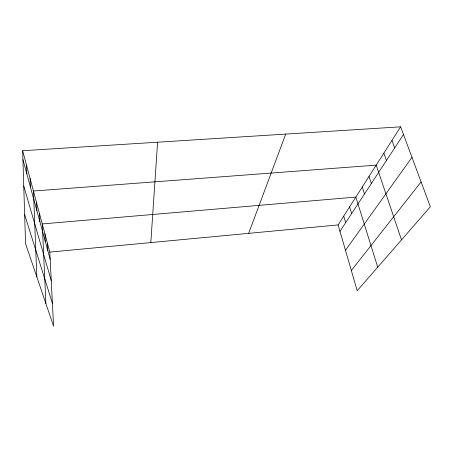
<?xml version="1.0" encoding="UTF-8"?>
<svg xmlns="http://www.w3.org/2000/svg" width="453" height="453" viewBox="0 0 453 453"><rect width="100%" height="100%" fill="white"/><g stroke="black" fill="none" stroke-linecap="round" stroke-linejoin="round"><path stroke-width="0.68" d="M150.821 242.582L157.587 142.202M248.669 233.357L285.696 134.099M400.633 126.823L430.35 206.783L357.19 290.735L338.114 224.92L400.633 126.823L22.65 150.741L25.561 243.657L53.562 326.177L49.807 252.106L22.65 150.741M339.976 231.341L403.487 134.507M345.475 250.322L411.987 157.372M351.33 270.503L421.109 181.925M49.807 252.106L338.114 224.92M391.975 140.407L394.682 147.938M383.855 153.148L386.426 160.526M401.5 239.892L376.222 165.124L33.443 191.019L36.823 276.851M369.036 176.404L371.364 183.488M362.258 187.038L364.478 193.98M377.706 267.196L355.854 197.089L42.265 223.941L45.895 303.584M24.649 214.586L52.406 303.323M349.614 206.879L351.641 213.556M343.708 216.143L345.65 222.689M23.754 186.036L51.251 280.6M22.927 159.598L50.175 259.297M47.44 243.272L47.803 250.622M44.932 233.901L45.289 241.421M39.507 213.652L39.853 221.523M36.574 202.701L36.908 210.753M30.096 178.522L30.408 186.964M26.506 165.13L26.801 173.776"/></g></svg>
